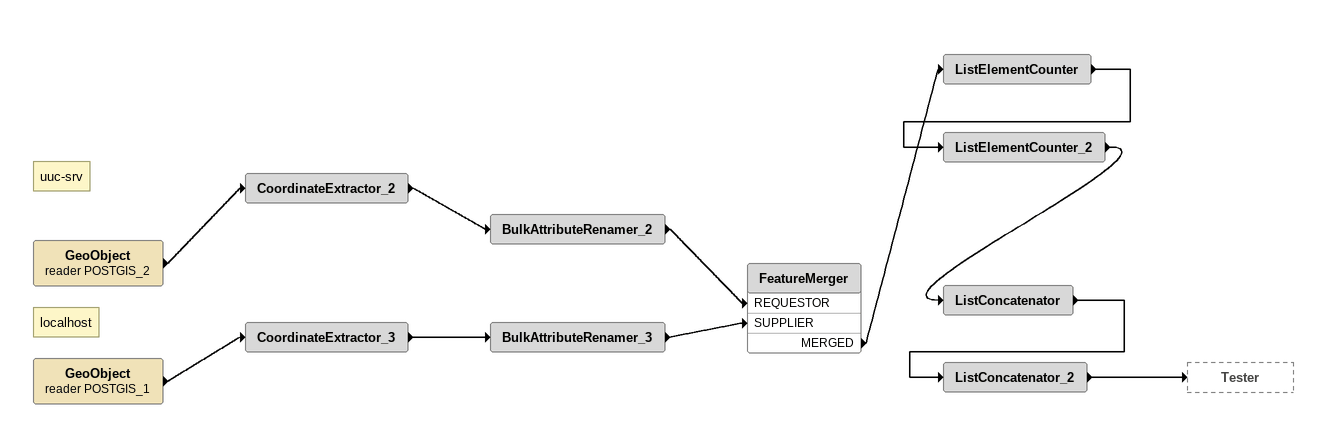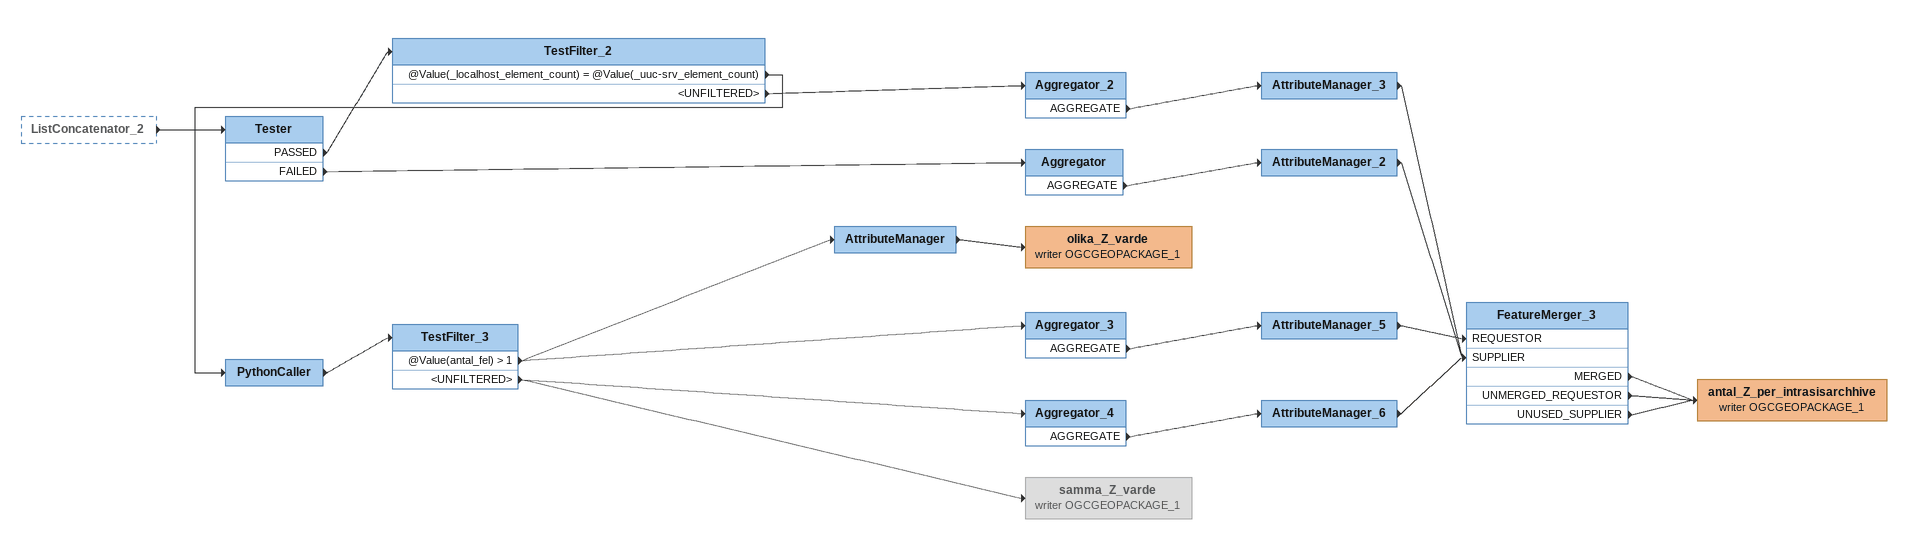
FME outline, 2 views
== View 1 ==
Note: uuc-srv
GeoObject (reader POSTGIS_2)
    -> CoordinateExtractor_2
CoordinateExtractor_2
    -> BulkAttributeRenamer_2
BulkAttributeRenamer_2
    -> FeatureMerger [REQUESTOR]
Note: localhost
GeoObject (reader POSTGIS_1)
    -> CoordinateExtractor_3
CoordinateExtractor_3
    -> BulkAttributeRenamer_3
BulkAttributeRenamer_3
    -> FeatureMerger [SUPPLIER]
FeatureMerger
    MERGED -> ListElementCounter
ListElementCounter
    -> ListElementCounter_2
ListElementCounter_2
    -> ListConcatenator
ListConcatenator
    -> ListConcatenator_2
ListConcatenator_2
    -> Tester

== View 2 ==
ListConcatenator_2 [outside]
    -> Tester
Tester
    PASSED -> TestFilter_2
    FAILED -> Aggregator
TestFilter_2
    @Value(_localhost_element_count) = @Value(_uuc-srv_element_count) -> PythonCaller
    <UNFILTERED> -> Aggregator_2
Aggregator_2
    AGGREGATE -> AttributeManager_3
AttributeManager_3
    -> FeatureMerger_3 [SUPPLIER]
PythonCaller
    -> TestFilter_3
TestFilter_3
    @Value(antal_fel) > 1 -> AttributeManager
    @Value(antal_fel) > 1 -> Aggregator_3
    <UNFILTERED> -> samma_Z_varde (writer OGCGEOPACKAGE_1)
    <UNFILTERED> -> Aggregator_4
AttributeManager
    -> olika_Z_varde (writer OGCGEOPACKAGE_1)
olika_Z_varde (writer OGCGEOPACKAGE_1)
Aggregator_3
    AGGREGATE -> AttributeManager_5
AttributeManager_5
    -> FeatureMerger_3 [REQUESTOR]
Aggregator_4
    AGGREGATE -> AttributeManager_6
AttributeManager_6
    -> FeatureMerger_3 [SUPPLIER]
samma_Z_varde (writer OGCGEOPACKAGE_1) [off]
Aggregator
    AGGREGATE -> AttributeManager_2
AttributeManager_2
    -> FeatureMerger_3 [SUPPLIER]
FeatureMerger_3
    MERGED -> antal_Z_per_intrasisarchhive (writer OGCGEOPACKAGE_1)
    UNMERGED_REQUESTOR -> antal_Z_per_intrasisarchhive (writer OGCGEOPACKAGE_1)
    UNUSED_SUPPLIER -> antal_Z_per_intrasisarchhive (writer OGCGEOPACKAGE_1)
antal_Z_per_intrasisarchhive (writer OGCGEOPACKAGE_1)
